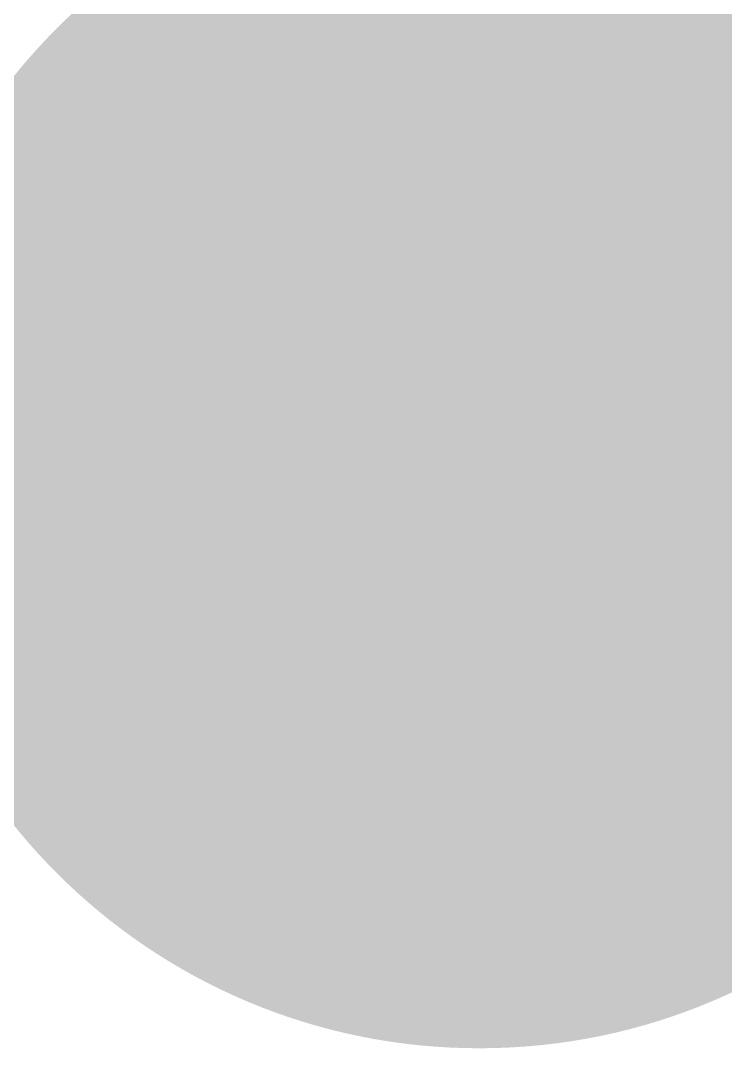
# Model space of a CAD drawing. Header units: inches. Extents: x 22 to 371, y 55 to 284.
# Drawn here: x 83.199 to 83.673, y 134.599 to 135.29 of the extents above; entities that cross this region are included whole.
import ezdxf

# ---------------------------------------------------------------- set-up
doc = ezdxf.new("R2010")
doc.units = ezdxf.units.IN
for name, color, linetype in [('Bottom Layer', 5, 'Continuous'), ('Bottom Solder', 6, 'Continuous'), ('Drill Drawing', 1, 'Continuous'), ('Layer 1', 16, 'Continuous'), ('Layer 2', 76, 'Continuous'), ('Top Layer', 1, 'Continuous'), ('Top Solder', 216, 'Continuous'), ('Via Holes', 16, 'Continuous')]:
    doc.layers.add(name, color=color, linetype=linetype)

msp = doc.modelspace()

# ---------------------------------------------------------------- hatches: boundary and pattern name
at = {"layer": 'Bottom Layer'}
h = msp.add_hatch(color=5, dxfattribs=at)
edge = h.paths.add_edge_path()
edge.add_arc((83.50717, 135.001), 0.3, 0, 360)
at = {"layer": 'Bottom Solder'}
h = msp.add_hatch(color=6, dxfattribs=at)
edge = h.paths.add_edge_path()
edge.add_arc((83.50717, 135.001), 0.4016, 0, 360)
at = {"layer": 'Layer 1'}
h = msp.add_hatch(color=16, dxfattribs=at)
edge = h.paths.add_edge_path()
edge.add_arc((83.50717, 135.001), 0.3, 0, 360)
at = {"layer": 'Layer 2'}
h = msp.add_hatch(color=76, dxfattribs=at)
edge = h.paths.add_edge_path()
edge.add_arc((83.50717, 135.001), 0.3, 0, 360)
at = {"layer": 'Top Layer'}
h = msp.add_hatch(color=1, dxfattribs=at)
edge = h.paths.add_edge_path()
edge.add_arc((83.50717, 135.001), 0.3, 0, 360)
at = {"layer": 'Top Solder'}
h = msp.add_hatch(color=216, dxfattribs=at)
edge = h.paths.add_edge_path()
edge.add_arc((83.50717, 135.001), 0.4016, 0, 360)
at = {"layer": 'Via Holes'}
h = msp.add_hatch(color=7, dxfattribs=at)
edge = h.paths.add_edge_path()
edge.add_arc((83.50717, 135.001), 0.15, 0, 360)

# ---------------------------------------------------------------- linework, layer by layer
at = {"layer": 'Bottom Layer'}
msp.add_lwpolyline([(69.9008, 135.001, 0.254, 0.254, 0), (83.50717, 135.001, 0.254, 0.254, 0)], format="xyseb", dxfattribs=at)
msp.add_lwpolyline([(83.44367, 135.001, 0.127, 0.127, 1), (83.57067, 135.001, 0.127, 0.127, 1)], format="xyseb", close=True, dxfattribs=at)
at = {"layer": 'Drill Drawing'}
for points in [[(83.25317, 135.255, 0.0508, 0.0508, 0), (83.50717, 135.128, 0.0508, 0.0508, 0)], [(83.25317, 135.255, 0.0508, 0.0508, 0), (83.38017, 135.001, 0.0508, 0.0508, 0)], [(83.50717, 135.128, 0.0508, 0.0508, 0), (83.76117, 135.255, 0.0508, 0.0508, 0)], [(83.63417, 135.001, 0.0508, 0.0508, 0), (83.76117, 135.255, 0.0508, 0.0508, 0)], [(83.25317, 134.747, 0.0508, 0.0508, 0), (83.38017, 135.001, 0.0508, 0.0508, 0)], [(83.63417, 135.001, 0.0508, 0.0508, 0), (83.76117, 134.747, 0.0508, 0.0508, 0)], [(83.25317, 134.747, 0.0508, 0.0508, 0), (83.50717, 134.874, 0.0508, 0.0508, 0)], [(83.50717, 134.874, 0.0508, 0.0508, 0), (83.76117, 134.747, 0.0508, 0.0508, 0)]]:
    msp.add_lwpolyline(points, format="xyseb", dxfattribs=at)
for points in [[(83.24047, 135.255, 0.0254, 0.0254, 1), (83.26587, 135.255, 0.0254, 0.0254, 1)], [(83.24047, 135.255, 0.0254, 0.0254, 1), (83.26587, 135.255, 0.0254, 0.0254, 1)], [(83.49447, 135.128, 0.0254, 0.0254, 1), (83.51987, 135.128, 0.0254, 0.0254, 1)], [(83.49447, 135.128, 0.0254, 0.0254, 1), (83.51987, 135.128, 0.0254, 0.0254, 1)], [(83.36747, 135.001, 0.0254, 0.0254, 1), (83.39287, 135.001, 0.0254, 0.0254, 1)], [(83.36747, 135.001, 0.0254, 0.0254, 1), (83.39287, 135.001, 0.0254, 0.0254, 1)], [(83.62147, 135.001, 0.0254, 0.0254, 1), (83.64687, 135.001, 0.0254, 0.0254, 1)], [(83.62147, 135.001, 0.0254, 0.0254, 1), (83.64687, 135.001, 0.0254, 0.0254, 1)], [(83.49447, 134.874, 0.0254, 0.0254, 1), (83.51987, 134.874, 0.0254, 0.0254, 1)], [(83.49447, 134.874, 0.0254, 0.0254, 1), (83.51987, 134.874, 0.0254, 0.0254, 1)], [(83.24047, 134.747, 0.0254, 0.0254, 1), (83.26587, 134.747, 0.0254, 0.0254, 1)], [(83.24047, 134.747, 0.0254, 0.0254, 1), (83.26587, 134.747, 0.0254, 0.0254, 1)]]:
    msp.add_lwpolyline(points, format="xyseb", close=True, dxfattribs=at)
at = {"layer": 'Top Layer'}
msp.add_lwpolyline([(82.68634, 135.001, 0.254, 0.254, 0), (83.50717, 135.001, 0.254, 0.254, 0)], format="xyseb", dxfattribs=at)
msp.add_lwpolyline([(83.44367, 135.001, 0.127, 0.127, 1), (83.57067, 135.001, 0.127, 0.127, 1)], format="xyseb", close=True, dxfattribs=at)

doc.saveas('drawing.dxf')
